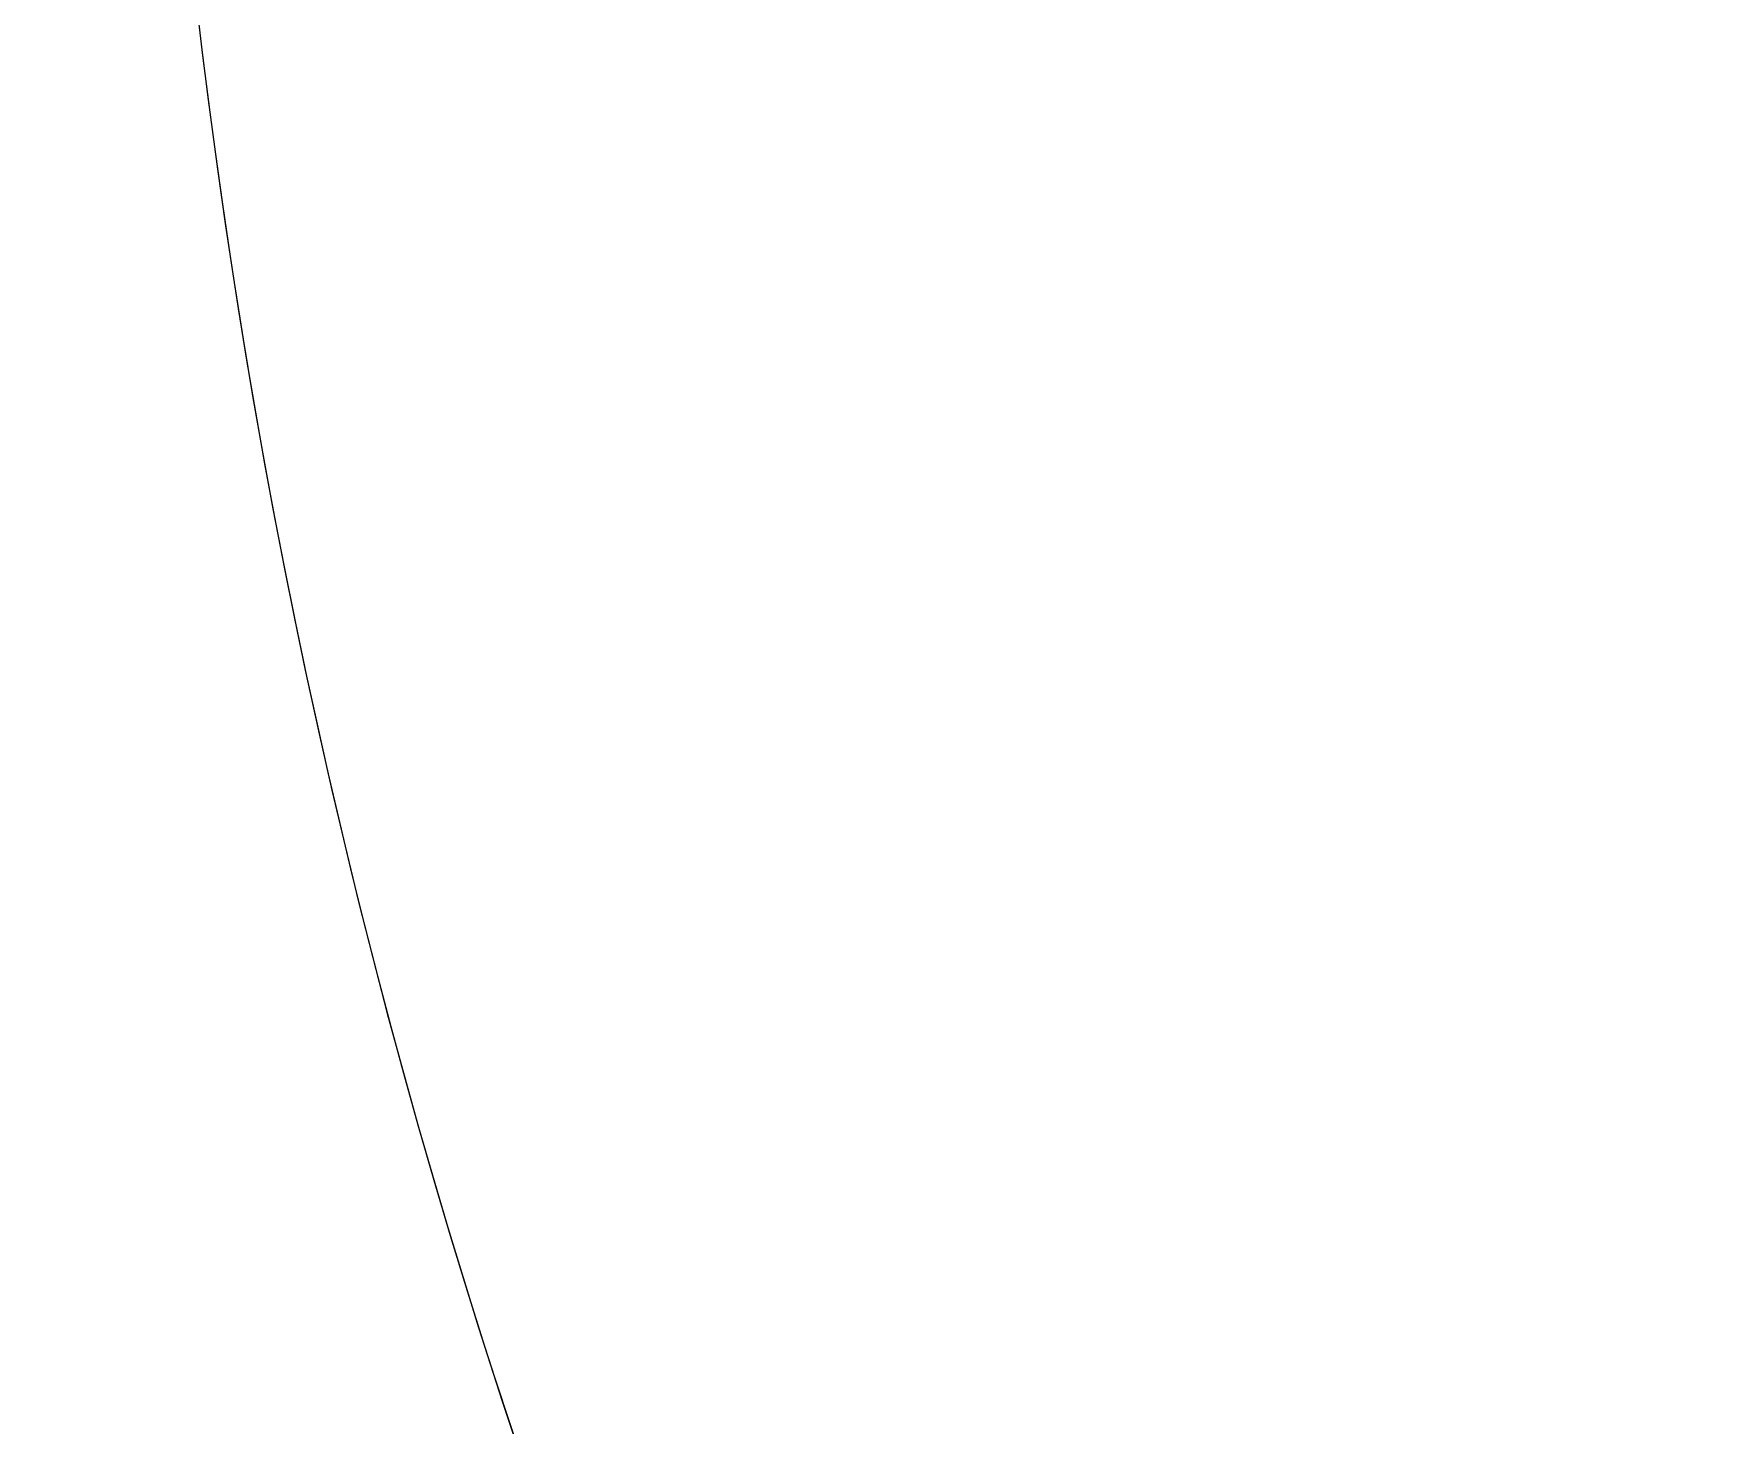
# Model space of a CAD drawing. Header units: millimetres. Extents: x 0 to 279, y 0 to 216.
# Drawn here: x 236.6676 to 236.7627, y 92.0414 to 92.1196 of the extents above; entities that cross this region are included whole.
import ezdxf

# ---------------------------------------------------------------- set-up
doc = ezdxf.new("R2010")
doc.units = ezdxf.units.MM
doc.layers.add('TITLE_BLOCK_TEXT', color=8, linetype='Continuous')
pattern_1 = [(45, (0, 0), (-6.735192090801866, 6.735192090801866), []), (45, (4.49013, 0), (-6.735192090801866, 6.735192090801866), [])]

msp = doc.modelspace()

# ---------------------------------------------------------------- hatches: boundary and pattern name
at = {"layer": 'TITLE_BLOCK_TEXT', "linetype": 'Continuous', "lineweight": 18}
h = msp.add_hatch(dxfattribs=at)
h.set_pattern_fill('ANSI32', color=256, style=0)
h.set_pattern_definition(pattern_1)
edge = h.paths.add_edge_path(flags=0)
edge.add_spline(control_points=[(236.4544054552827, 92.83309460958672), (236.4251161334251, 92.8330946095367), (236.4044054553019, 92.81238393144976), (236.4044054553284, 92.7830946095383)], knot_values=[0, 0, 0, 0, 0.8737170859968831, 0.8737170859968831, 0.8737170859968831, 0.8737170859968831], weights=[0.4782891510176637, 0.3848973851765407, 0.3848973852197625, 0.4782891511473288], degree=3, periodic=0)
edge.add_line((236.404405455256, 92.78309460955455), (236.404405455276, 91.5830946094294))
edge.add_spline(control_points=[(236.4044054553374, 91.5830946094294), (236.4044054553282, 91.53427907306366), (236.4389232521247, 91.49976127632138), (236.4877387885195, 91.49976127614471)], knot_values=[0, 0, 0, 0, 0.8737170850869838, 0.8737170850869838, 0.8737170850869838, 0.8737170850869838], weights=[0.4782891510828263, 0.3848973852955218, 0.3848973851980426, 0.4782891507903885], degree=3, periodic=0)
edge.add_line((236.4877387886013, 91.499761276189), (236.8044054553469, 91.499761276189))
edge.add_spline(control_points=[(236.8044054553579, 91.4997612761247), (236.8336947772269, 91.49976127617471), (236.8544054553517, 91.52047195427461), (236.8544054553123, 91.54976127619533)], knot_values=[0, 0, 0, 0, 0.8737170862699277, 0.8737170862699277, 0.8737170862699277, 0.8737170862699277], weights=[0.4782891510176718, 0.3848973851473641, 0.3848973852197671, 0.4782891512348806], degree=3, periodic=0)
edge.add_line((236.8544054553203, 91.54976127616895), (236.8544054553154, 91.8163148038725))
edge.add_spline(control_points=[(236.8544054553137, 91.81631480387342), (236.8544054553259, 91.82729646518791), (236.8493797030822, 91.83706061912916), (236.8404425821454, 91.84344221414395)], knot_values=[0, 0, 0, 0, 0.8187501930903311, 0.8187501930903311, 0.8187501930903311, 0.8187501930903311], weights=[0.4867318274116091, 0.4507567212971525, 0.45075672114773, 0.4867318269633419], degree=3, periodic=0)
edge.add_arc((237.0710721219944, 92.16642794279359), 0.3968750000085469, 179.9999999805584, 234.471080327307, ccw=False)
edge.add_spline(control_points=[(236.6741971219942, 92.16642794292183), (236.6741971219941, 92.19979651306488), (236.6783833150172, 92.232901456265), (236.6866895553885, 92.2652196840026)], knot_values=[0.2222680699642155, 0.2222680699642155, 0.2222680699642155, 0.2222680699642155, 0.7777319301354327, 0.7777319301354327, 0.7777319301354327, 0.7777319301354327], weights=[0.4956124721813855, 0.4930020951685919, 0.4930020951690601, 0.4956124721827904], degree=3, periodic=0)
edge.add_spline(control_points=[(236.6866895553797, 92.26521968400579), (236.6873871923941, 92.26793407585008), (236.6877387886652, 92.27071454353658), (236.6877387886571, 92.27351715313122)], knot_values=[0, 0, 0, 0, 0.5554638652254056, 0.5554638652254056, 0.5554638652254056, 0.5554638652254056], weights=[0.4956124722471001, 0.4930020951667452, 0.4930020951471555, 0.4956124721883314], degree=3, periodic=0)
edge.add_line((236.6877387886238, 92.27351715313547), (236.6877387886537, 92.78309460952234))
edge.add_spline(control_points=[(236.6877387886456, 92.78309460952235), (236.6877387886814, 92.81238393144046), (236.667028110557, 92.8330946095367), (236.6377387886913, 92.8330946095867)], knot_values=[0, 0, 0, 0, 0.8737170861926975, 0.8737170861926975, 0.8737170861926975, 0.8737170861926975], weights=[0.4782891512101424, 0.384897385219775, 0.3848973851556089, 0.478289151017644], degree=3, periodic=0)
edge.add_line((236.6377387886803, 92.83309460952233), (236.4544054552937, 92.83309460952233))
h = msp.add_hatch(dxfattribs=at)
h.set_pattern_fill('ANSI32', color=256, style=0)
h.set_pattern_definition(pattern_1)
edge = h.paths.add_edge_path(flags=0)
edge.add_arc((237.071072121987, 92.1664279428559), 0.3968749999999999, 89.9999999999959, 270.0000000000008)
edge.add_arc((237.071072121987, 92.1664279428559), 0.3968749999999999, 270.0000000000008, 449.9999999999968)

# ---------------------------------------------------------------- linework, layer by layer
at = {"color": 7, "linetype": 'Continuous', "lineweight": 25}
for centre, radius, start, end in [((237.071072121987, 92.1664279428559), 0.3968750000000085, 90, 270.0000000000008), ((237.0710721219944, 92.16642794279358), 0.3968750000644832, 179.9999999805571, 234.4710803273078)]:
    msp.add_arc(centre, radius, start, end, dxfattribs=at)

doc.saveas('drawing.dxf')
